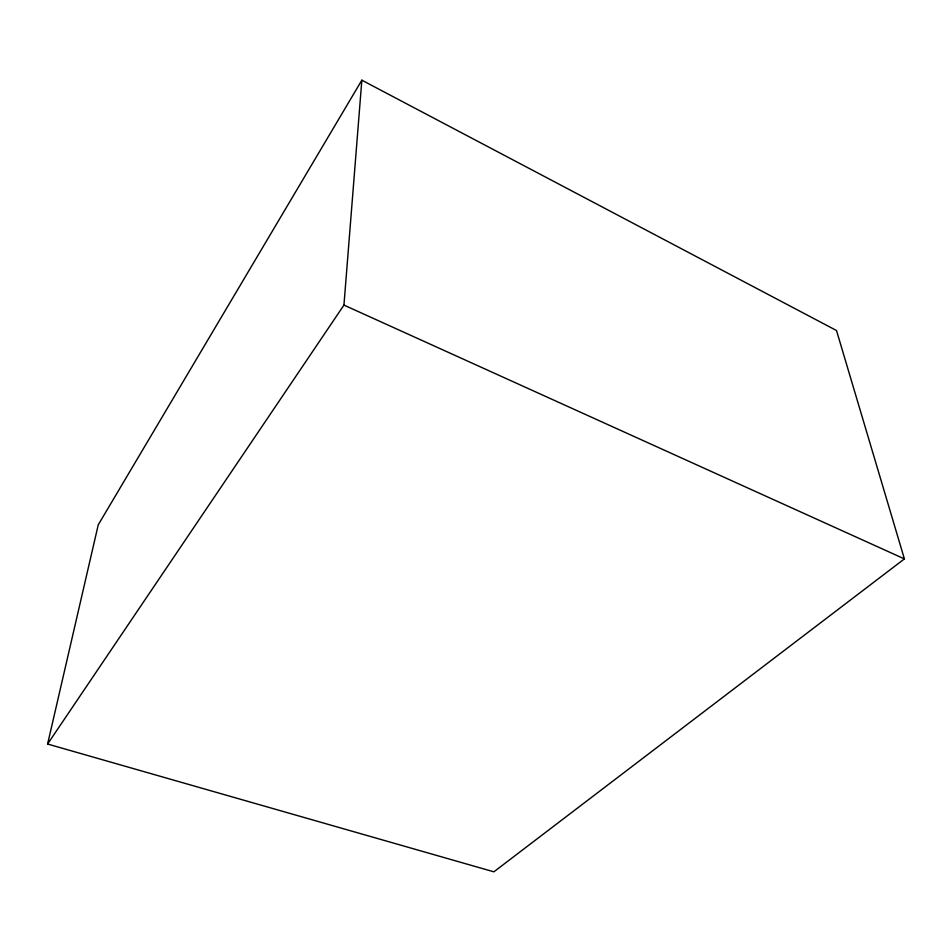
<?xml version="1.0" encoding="UTF-8"?>
<svg xmlns="http://www.w3.org/2000/svg" width="952" height="952" viewBox="0 0 952 952"><rect width="100%" height="100%" fill="white"/><g stroke="black" fill="none" stroke-linecap="round" stroke-linejoin="round"><path stroke-width="1.43" d="M47.6 744.036L343.946 305.092L361.843 80.182L836.51 330.522L904.4 558.907L493.862 871.818L47.6 744.036L98.246 524.826L361.843 80.182M343.946 305.092L904.4 558.907"/></g></svg>
